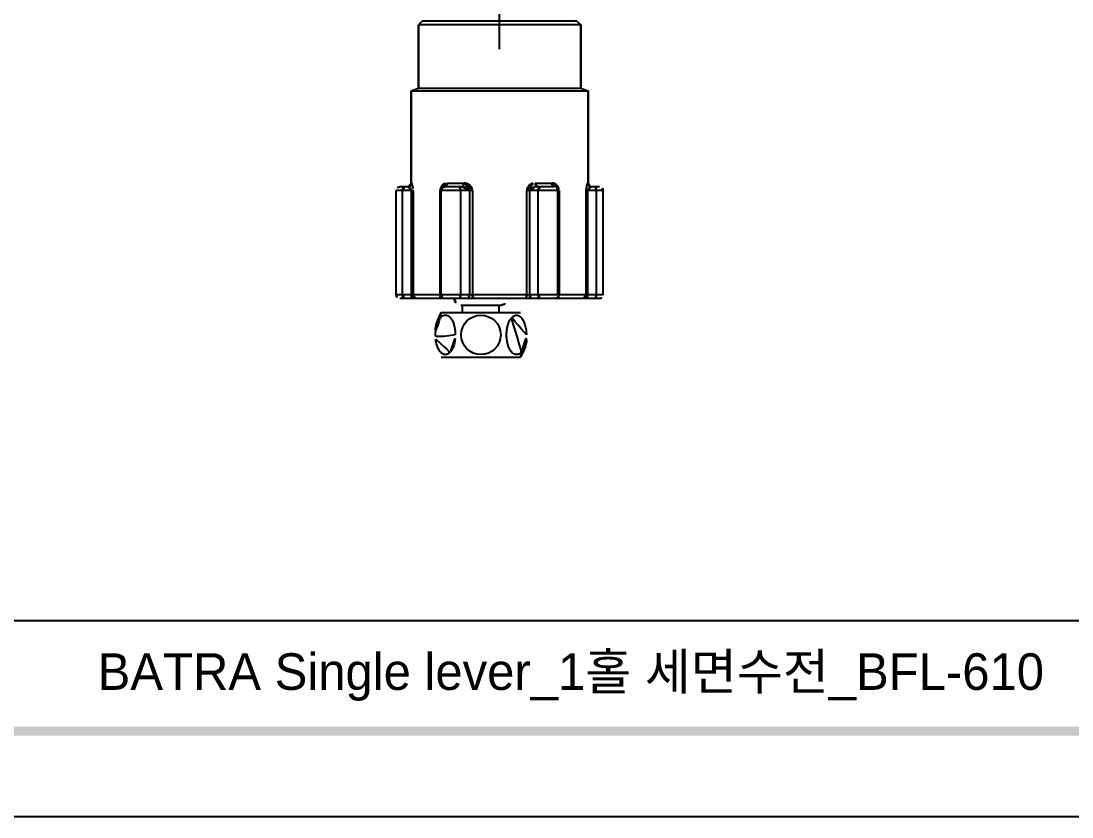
# Model space of a CAD drawing. Extents: x 16296660632 to 16296672714, y -37409619871 to -37409617455.
# Drawn here: x 16296671936.4 to 16296672218.2, y -37409618103.6 to -37409617890 of the extents above; entities that cross this region are included whole.
import ezdxf

# ---------------------------------------------------------------- set-up
doc = ezdxf.new("R2010")
doc.units = 0
doc.header["$LTSCALE"] = 10
doc.header["$MEASUREMENT"] = 0
doc.linetypes.add('ACAD_ISO08W100', pattern=[36, 24, -3, 6, -3])
doc.layers.get('0').update_dxf_attribs({"linetype": 'CONTINUOUS'})
doc.layers.add('02___PRT_ALL_AXES', color=7, linetype='CONTINUOUS')
doc.styles.add('Daelim Dimension', font='')
doc.styles.get('Daelim Dimension').set_extended_font_data('나눔고딕')

msp = doc.modelspace()

# ---------------------------------------------------------------- linework, layer by layer
at = {"color": 1, "linetype": 'ACAD_ISO08W100'}
msp.add_line((16296672064.74164, -37409617897.5214), (16296672064.74164, -37409617708.816849), dxfattribs=at)
at = {"color": 7, "linetype": 'Continuous'}
for p, q in [((16296672043.99164, -37409617889.962547), (16296672042.99164, -37409617890.962547)), ((16296672042.99164, -37409617907.962547), (16296672042.99164, -37409617890.962547)), ((16296672086.49164, -37409617890.962547), (16296672042.99164, -37409617890.962547)), ((16296672085.49164, -37409617889.962547), (16296672043.99164, -37409617889.962547)), ((16296672085.49164, -37409617889.962547), (16296672086.49164, -37409617890.962547)), ((16296672086.49164, -37409617907.962547), (16296672086.49164, -37409617890.962547)), ((16296672040.99164, -37409617933.462547), (16296672040.99164, -37409617908.690491)), ((16296672088.49164, -37409617933.462547), (16296672088.49164, -37409617908.690491)), ((16296672040.99164, -37409617933.462547), (16296672041.131531, -37409617933.462547)), ((16296672050.70755, -37409617933.462547), (16296672055.165621, -37409617933.462547)), ((16296672074.317671, -37409617933.462547), (16296672078.77574, -37409617933.462547)), ((16296672088.351761, -37409617933.462547), (16296672088.49164, -37409617933.462547)), ((16296672036.99164, -37409617963.462547), (16296672036.99164, -37409617935.462547)), ((16296672041.52799, -37409617935.462547), (16296672036.99164, -37409617935.462547)), ((16296672040.137409, -37409617934.462547), (16296672037.99164, -37409617934.462547)), ((16296672038.74164, -37409617963.462547), (16296672038.74164, -37409617935.462547)), ((16296672041.050579, -37409617935.462547), (16296672041.050579, -37409617963.462547)), ((16296672041.52799, -37409617935.462547), (16296672041.52799, -37409617963.462547)), ((16296672048.788361, -37409617963.462547), (16296672048.788361, -37409617935.462547)), ((16296672057.481279, -37409617935.462547), (16296672048.788361, -37409617935.462547)), ((16296672049.11664, -37409617963.462547), (16296672049.11664, -37409617935.462547)), ((16296672054.762409, -37409617934.462547), (16296672050.11664, -37409617934.462547)), ((16296672054.36664, -37409617963.462547), (16296672054.36664, -37409617935.462547)), ((16296672056.675579, -37409617935.462547), (16296672056.675579, -37409617963.462547)), ((16296672057.481279, -37409617935.462547), (16296672057.481279, -37409617963.462547)), ((16296672072.00201, -37409617963.462547), (16296672072.00201, -37409617935.462547)), ((16296672080.694929, -37409617935.462547), (16296672072.00201, -37409617935.462547)), ((16296672072.807711, -37409617963.462547), (16296672072.807711, -37409617935.462547)), ((16296672079.36664, -37409617934.462547), (16296672074.720869, -37409617934.462547)), ((16296672075.11664, -37409617963.462547), (16296672075.11664, -37409617935.462547)), ((16296672080.36664, -37409617963.462547), (16296672080.36664, -37409617935.462547)), ((16296672080.694929, -37409617935.462547), (16296672080.694929, -37409617963.462547)), ((16296672087.955299, -37409617963.462547), (16296672087.955299, -37409617935.462547)), ((16296672092.49164, -37409617935.462547), (16296672087.955299, -37409617935.462547)), ((16296672088.432711, -37409617963.462547), (16296672088.432711, -37409617935.462547)), ((16296672091.49164, -37409617934.462547), (16296672089.345869, -37409617934.462547)), ((16296672090.74164, -37409617963.462547), (16296672090.74164, -37409617935.462547)), ((16296672092.49164, -37409617963.462547), (16296672092.49164, -37409617935.462547)), ((16296672092.49164, -37409617963.462547), (16296672036.99164, -37409617963.462547)), ((16296672091.49164, -37409617964.462547), (16296672037.99164, -37409617964.462547)), ((16296672054.34164, -37409617966.201019), (16296672065.14164, -37409617966.201019)), ((16296672054.823851, -37409617968.201019), (16296672054.823851, -37409617966.201019)), ((16296672064.659439, -37409617968.201019), (16296672064.659439, -37409617966.201019)), ((16296672049.10754, -37409617968.201019), (16296672070.37575, -37409617968.201019)), ((16296672049.10754, -37409617980.201019), (16296672070.37575, -37409617980.201019))]:
    msp.add_line(p, q, dxfattribs=at)
at = {"color": 5}
msp.add_line((16296671807.02898, -37409618050.856003), (16296672549.422501, -37409618050.856003), dxfattribs=at)
at = {"color": 2}
msp.add_lwpolyline([(16296671793.750851, -37409617455.355309), (16296672714.038799, -37409617455.355309), (16296672714.038799, -37409618103.587517), (16296671793.750851, -37409618103.587517)], close=True, dxfattribs=at)
at = {"ltscale": 0.5}
msp.add_lwpolyline([(16296671793.750851, -37409617455.355309), (16296672714.038799, -37409617455.355309), (16296672714.038799, -37409618103.587517), (16296671793.750851, -37409618103.587517)], close=True, dxfattribs=at)
at = {"color": 7, "linetype": 'Continuous'}
msp.add_circle((16296672059.74164, -37409617974.201019), 5.299443, dxfattribs=at)
for centre, radius, start, end in [((16296672045.791651, -37409617889.762543), 0.2, 180, 270), ((16296672083.691641, -37409617889.762543), 0.2, 270, 0), ((16296672039.99164, -37409617933.462547), 1, 278.28316802, 0), ((16296672089.49164, -37409617933.462547), 1, 180, 261.71683198), ((16296672037.99164, -37409617935.462547), 1, 90, 180), ((16296672050.11664, -37409617935.462547), 1, 90, 180), ((16296672079.36664, -37409617935.462547), 1, 0, 90), ((16296672091.49164, -37409617935.462547), 1, 0, 90), ((16296672037.99164, -37409617963.462547), 1, 180, 270), ((16296672050.11664, -37409617963.462547), 1, 180, 270), ((16296672054.34164, -37409617964.452606), 1.748411, 180.30599365, 270), ((16296672065.14164, -37409617964.452606), 1.748411, 270, 359.69400635), ((16296672079.36664, -37409617963.462547), 1, 270, 0), ((16296672091.49164, -37409617963.462547), 1, 270, 0), ((16296672059.74164, -37409617974.201019), 12.21, 150.56726215, 209.43273785), ((16296672059.74164, -37409617974.201019), 12.21, 330.56726215, 29.43273785)]:
    msp.add_arc(centre, radius, start, end, dxfattribs=at)
for points, knots in [([(16296672041.131531, -37409617933.462547), (16296672041.131531, -37409617933.59259), (16296672041.07992, -37409617933.855293), (16296672040.85882, -37409617934.187561), (16296672040.528481, -37409617934.410423), (16296672040.26675, -37409617934.462547), (16296672040.137409, -37409617934.462547)], [0, 0, 0, 0, 0.2507129965, 0.5009644778, 0.7506513814, 1, 1, 1, 1]), ([(16296672041.131531, -37409617933.462547), (16296672041.15202, -37409617933.46254), (16296672041.18343, -37409617933.493294), (16296672041.21438, -37409617933.541153), (16296672041.25831, -37409617933.628677), (16296672041.311939, -37409617933.777733), (16296672041.374439, -37409617934.005363), (16296672041.43388, -37409617934.294762), (16296672041.50569, -37409617934.785629), (16296672041.52787, -37409617935.183411), (16296672041.52799, -37409617935.462547)], [0, 0, 0, 0, 0.0296218039, 0.0538879053, 0.0852278628, 0.1696206208, 0.283215481, 0.4258898462, 0.5965082833, 1, 1, 1, 1]), ([(16296672048.788361, -37409617935.462547), (16296672048.78842, -37409617935.317139), (16296672048.818609, -37409617935.029823), (16296672048.98716, -37409617934.506477), (16296672049.364, -37409617933.964394), (16296672049.99464, -37409617933.555389), (16296672050.473721, -37409617933.46254), (16296672050.70755, -37409617933.462547)], [0, 0, 0, 0, 0.1424068206, 0.2803827267, 0.5355447199, 0.770992952, 1, 1, 1, 1]), ([(16296672050.70755, -37409617933.462547), (16296672050.70755, -37409617933.591003), (16296672050.680241, -37409617933.836472), (16296672050.575689, -37409617934.118057), (16296672050.452271, -37409617934.293411), (16296672050.34977, -37409617934.388557), (16296672050.23657, -37409617934.448479), (16296672050.155569, -37409617934.462547), (16296672050.11664, -37409617934.462547)], [0, 0, 0, 0, 0.3042573609, 0.5795908813, 0.7005909195, 0.8093378286, 0.9077989054, 1, 1, 1, 1]), ([(16296672055.165621, -37409617933.462547), (16296672055.165621, -37409617933.59053), (16296672055.151649, -37409617933.778084), (16296672055.102011, -37409617934.013313), (16296672055.05316, -37409617934.164284), (16296672054.99369, -37409617934.28936), (16296672054.92514, -37409617934.384438), (16296672054.84832, -37409617934.44664), (16296672054.789391, -37409617934.462547), (16296672054.762409, -37409617934.462547)], [0, 0, 0, 0, 0.3337859544, 0.4875048979, 0.6262314515, 0.7467040232, 0.8473200936, 0.9296577356, 1, 1, 1, 1]), ([(16296672055.165621, -37409617933.462547), (16296672055.435369, -37409617933.46254), (16296672055.98472, -37409617933.556213), (16296672056.604259, -37409617933.884308), (16296672057.018431, -37409617934.268059), (16296672057.27198, -37409617934.619652), (16296672057.44121, -37409617935.024246), (16296672057.481171, -37409617935.316612), (16296672057.481279, -37409617935.462547)], [0, 0, 0, 0, 0.2403296542, 0.486777194, 0.6129699145, 0.7407978553, 0.8699839112, 1, 1, 1, 1]), ([(16296672072.00201, -37409617935.462547), (16296672072.002119, -37409617935.316612), (16296672072.04207, -37409617935.024246), (16296672072.211309, -37409617934.619652), (16296672072.464861, -37409617934.268059), (16296672072.87903, -37409617933.884323), (16296672073.498569, -37409617933.556213), (16296672074.04792, -37409617933.46254), (16296672074.317671, -37409617933.462547)], [0, 0, 0, 0, 0.130016507, 0.2592023392, 0.3870298341, 0.5132221349, 0.7596689207, 1, 1, 1, 1]), ([(16296672074.317671, -37409617933.462547), (16296672074.317671, -37409617933.59053), (16296672074.33164, -37409617933.778084), (16296672074.381281, -37409617934.013313), (16296672074.43013, -37409617934.164284), (16296672074.489599, -37409617934.28936), (16296672074.558149, -37409617934.384438), (16296672074.63497, -37409617934.44664), (16296672074.693899, -37409617934.462547), (16296672074.720869, -37409617934.462547)], [0, 0, 0, 0, 0.3337863678, 0.4875055185, 0.6262322318, 0.7467048764, 0.8473208751, 0.9296582446, 1, 1, 1, 1]), ([(16296672078.77574, -37409617933.462547), (16296672079.009569, -37409617933.46254), (16296672079.488449, -37409617933.555008), (16296672080.00577, -37409617933.891518), (16296672080.33515, -37409617934.274117), (16296672080.534731, -37409617934.627098), (16296672080.664789, -37409617935.029907), (16296672080.69486, -37409617935.317131), (16296672080.694929, -37409617935.462547)], [0, 0, 0, 0, 0.228726909, 0.4638817713, 0.5887134649, 0.7199627906, 0.8577624804, 1, 1, 1, 1]), ([(16296672078.77574, -37409617933.462547), (16296672078.77574, -37409617933.591003), (16296672078.803049, -37409617933.836472), (16296672078.9076, -37409617934.118057), (16296672079.031019, -37409617934.293411), (16296672079.13352, -37409617934.388557), (16296672079.246719, -37409617934.448479), (16296672079.327721, -37409617934.462547), (16296672079.36664, -37409617934.462547)], [0, 0, 0, 0, 0.3042576887, 0.5795915329, 0.7005916239, 0.8093384597, 0.9077993068, 1, 1, 1, 1]), ([(16296672087.955299, -37409617935.462547), (16296672087.955469, -37409617935.183403), (16296672087.97761, -37409617934.785591), (16296672088.0494, -37409617934.294701), (16296672088.10885, -37409617934.00531), (16296672088.171379, -37409617933.777687), (16296672088.224951, -37409617933.628616), (16296672088.268921, -37409617933.541107), (16296672088.29986, -37409617933.493263), (16296672088.33128, -37409617933.462547), (16296672088.351761, -37409617933.462547)], [0, 0, 0, 0, 0.4035088163, 0.5741463347, 0.7168114534, 0.8303885362, 0.9147882144, 0.9461245773, 0.9703863658, 1, 1, 1, 1]), ([(16296672088.351761, -37409617933.462547), (16296672088.351761, -37409617933.59259), (16296672088.40336, -37409617933.855293), (16296672088.62447, -37409617934.187561), (16296672088.954809, -37409617934.410423), (16296672089.216539, -37409617934.462547), (16296672089.345869, -37409617934.462547)], [0, 0, 0, 0, 0.2507130521, 0.5009645804, 0.7506514739, 1, 1, 1, 1]), ([(16296672039.24164, -37409617934.462547), (16296672039.20853, -37409617934.462547), (16296672039.138309, -37409617934.477257), (16296672039.042431, -37409617934.538254), (16296672038.95632, -37409617934.633583), (16296672038.85153, -37409617934.810577), (16296672038.764429, -37409617935.091667), (16296672038.74164, -37409617935.334343), (16296672038.74164, -37409617935.462547)], [0, 0, 0, 0, 0.0822452089, 0.1731402532, 0.2778863346, 0.3984599201, 0.6815811018, 1, 1, 1, 1]), ([(16296672040.137409, -37409617934.462547), (16296672040.225691, -37409617934.462547), (16296672040.4175, -37409617934.505913), (16296672040.692881, -37409617934.6754), (16296672040.89994, -37409617934.91671), (16296672041.0238, -37409617935.19416), (16296672041.050529, -37409617935.369003), (16296672041.050579, -37409617935.462547)], [0, 0, 0, 0, 0.1791082385, 0.388143562, 0.6475948359, 0.8102200635, 1, 1, 1, 1]), ([(16296672053.86664, -37409617934.462547), (16296672053.899759, -37409617934.462547), (16296672053.96998, -37409617934.477257), (16296672054.065861, -37409617934.538254), (16296672054.15197, -37409617934.633583), (16296672054.25676, -37409617934.810577), (16296672054.343861, -37409617935.091667), (16296672054.36664, -37409617935.334343), (16296672054.36664, -37409617935.462547)], [0, 0, 0, 0, 0.0822452088, 0.1731402531, 0.2778863344, 0.39845992, 0.6815811009, 1, 1, 1, 1]), ([(16296672054.762409, -37409617934.462547), (16296672054.956261, -37409617934.462547), (16296672055.24807, -37409617934.489143), (16296672055.626789, -37409617934.575653), (16296672055.903749, -37409617934.668198), (16296672056.1682, -37409617934.792313), (16296672056.371111, -37409617934.929024), (16296672056.51108, -37409617935.064774), (16296672056.59893, -37409617935.18232), (16296672056.66036, -37409617935.316147), (16296672056.67555, -37409617935.413933), (16296672056.675579, -37409617935.462547)], [0, 0, 0, 0, 0.2494980795, 0.3744918819, 0.4995340391, 0.6245885734, 0.749602987, 0.8122190131, 0.8748285051, 0.937426961, 1, 1, 1, 1]), ([(16296672072.807711, -37409617935.462547), (16296672072.807739, -37409617935.413933), (16296672072.822929, -37409617935.316147), (16296672072.88435, -37409617935.182312), (16296672072.97221, -37409617935.064774), (16296672073.112181, -37409617934.929008), (16296672073.31509, -37409617934.792313), (16296672073.579531, -37409617934.668198), (16296672073.856501, -37409617934.575653), (16296672074.23522, -37409617934.489143), (16296672074.527031, -37409617934.462547), (16296672074.720869, -37409617934.462547)], [0, 0, 0, 0, 0.0625735787, 0.1251721844, 0.1877815808, 0.2503973081, 0.3754113267, 0.5004656234, 0.6255075516, 0.7505012052, 1, 1, 1, 1]), ([(16296672075.61664, -37409617934.462547), (16296672075.58353, -37409617934.462547), (16296672075.513309, -37409617934.477257), (16296672075.417431, -37409617934.538254), (16296672075.33132, -37409617934.633583), (16296672075.22653, -37409617934.810577), (16296672075.139429, -37409617935.091667), (16296672075.11664, -37409617935.334343), (16296672075.11664, -37409617935.462547)], [0, 0, 0, 0, 0.0822452088, 0.1731402531, 0.2778863345, 0.39845992, 0.6815811013, 1, 1, 1, 1]), ([(16296672088.432711, -37409617935.462547), (16296672088.43276, -37409617935.368958), (16296672088.459511, -37409617935.194031), (16296672088.58342, -37409617934.91655), (16296672088.790489, -37409617934.675278), (16296672089.065849, -37409617934.50589), (16296672089.25761, -37409617934.462547), (16296672089.345869, -37409617934.462547)], [0, 0, 0, 0, 0.1898796336, 0.3525545234, 0.6119626978, 0.8209289529, 1, 1, 1, 1]), ([(16296672090.24164, -37409617934.462547), (16296672090.274759, -37409617934.462547), (16296672090.34498, -37409617934.477257), (16296672090.440861, -37409617934.538254), (16296672090.52697, -37409617934.633583), (16296672090.63176, -37409617934.810577), (16296672090.718861, -37409617935.091667), (16296672090.74164, -37409617935.334343), (16296672090.74164, -37409617935.462547)], [0, 0, 0, 0, 0.0822452088, 0.1731402531, 0.2778863345, 0.39845992, 0.6815811013, 1, 1, 1, 1]), ([(16296672038.74164, -37409617963.462547), (16296672038.74164, -37409617963.590752), (16296672038.764429, -37409617963.83342), (16296672038.85153, -37409617964.114517), (16296672038.95632, -37409617964.291512), (16296672039.042431, -37409617964.386841), (16296672039.138309, -37409617964.447823), (16296672039.20853, -37409617964.462547), (16296672039.24164, -37409617964.462547)], [0, 0, 0, 0, 0.318418898, 0.6015400801, 0.7221136661, 0.8268597474, 0.9177547914, 1, 1, 1, 1]), ([(16296672041.050579, -37409617963.462547), (16296672041.050579, -37409617963.590752), (16296672041.07336, -37409617963.83342), (16296672041.16046, -37409617964.114517), (16296672041.265249, -37409617964.291512), (16296672041.35136, -37409617964.386841), (16296672041.447241, -37409617964.447823), (16296672041.51746, -37409617964.462547), (16296672041.550579, -37409617964.462547)], [0, 0, 0, 0, 0.3184188987, 0.60154008, 0.7221136655, 0.8268597469, 0.9177547912, 1, 1, 1, 1]), ([(16296672041.52799, -37409617963.462547), (16296672041.52799, -37409617963.592506), (16296672041.57844, -37409617963.854393), (16296672041.795191, -37409617964.186607), (16296672042.119989, -37409617964.41011), (16296672042.37816, -37409617964.462547), (16296672042.505409, -37409617964.462547)], [0, 0, 0, 0, 0.2526634136, 0.5037295524, 0.7526125962, 1, 1, 1, 1]), ([(16296672048.788361, -37409617963.462547), (16296672048.788361, -37409617963.591263), (16296672048.819929, -37409617963.8396), (16296672048.94034, -37409617964.121246), (16296672049.08003, -37409617964.294922), (16296672049.19693, -37409617964.389732), (16296672049.325239, -37409617964.44886), (16296672049.41596, -37409617964.462547), (16296672049.460079, -37409617964.462547)], [0, 0, 0, 0, 0.2921909572, 0.5612328425, 0.6828471089, 0.795136457, 0.8998553476, 1, 1, 1, 1]), ([(16296672054.36664, -37409617963.462547), (16296672054.36664, -37409617963.590752), (16296672054.343861, -37409617963.83342), (16296672054.25676, -37409617964.114517), (16296672054.15197, -37409617964.291512), (16296672054.065861, -37409617964.386841), (16296672053.96998, -37409617964.447823), (16296672053.899759, -37409617964.462547), (16296672053.86664, -37409617964.462547)], [0, 0, 0, 0, 0.318418898, 0.6015400801, 0.7221136661, 0.8268597474, 0.9177547914, 1, 1, 1, 1]), ([(16296672056.675579, -37409617963.462547), (16296672056.675579, -37409617963.590752), (16296672056.6528, -37409617963.83342), (16296672056.565689, -37409617964.114517), (16296672056.460899, -37409617964.291512), (16296672056.37479, -37409617964.386841), (16296672056.27891, -37409617964.447823), (16296672056.208691, -37409617964.462547), (16296672056.175579, -37409617964.462547)], [0, 0, 0, 0, 0.3184188987, 0.60154008, 0.7221136655, 0.8268597468, 0.9177547912, 1, 1, 1, 1]), ([(16296672057.481279, -37409617963.462547), (16296672057.481279, -37409617963.52755), (16296672057.48509, -37409617963.655457), (16296672057.50194, -37409617963.841072), (16296672057.529329, -37409617964.012367), (16296672057.566151, -37409617964.162811), (16296672057.610701, -37409617964.287247), (16296672057.66185, -37409617964.381416), (16296672057.718451, -37409617964.444473), (16296672057.7661, -37409617964.462547), (16296672057.78698, -37409617964.462547)], [0, 0, 0, 0, 0.1776766622, 0.3495143943, 0.5090904403, 0.6513955501, 0.7723288114, 0.8693097167, 0.9429496557, 1, 1, 1, 1]), ([(16296672072.00201, -37409617963.462547), (16296672072.00201, -37409617963.52755), (16296672071.998199, -37409617963.655457), (16296672071.98135, -37409617963.841072), (16296672071.95396, -37409617964.012367), (16296672071.917139, -37409617964.162811), (16296672071.872589, -37409617964.287247), (16296672071.82144, -37409617964.381416), (16296672071.764839, -37409617964.444473), (16296672071.71718, -37409617964.462547), (16296672071.69631, -37409617964.462547)], [0, 0, 0, 0, 0.1776766623, 0.3495143944, 0.5090904401, 0.6513955495, 0.7723288104, 0.8693097158, 0.942949655, 1, 1, 1, 1]), ([(16296672072.807711, -37409617963.462547), (16296672072.807711, -37409617963.590752), (16296672072.83049, -37409617963.83342), (16296672072.917589, -37409617964.114517), (16296672073.022381, -37409617964.291512), (16296672073.1085, -37409617964.386841), (16296672073.20437, -37409617964.447823), (16296672073.274599, -37409617964.462547), (16296672073.307711, -37409617964.462547)], [0, 0, 0, 0, 0.3184188982, 0.6015400803, 0.7221136664, 0.826859748, 0.917754792, 1, 1, 1, 1]), ([(16296672075.11664, -37409617963.462547), (16296672075.11664, -37409617963.590752), (16296672075.139429, -37409617963.83342), (16296672075.22653, -37409617964.114517), (16296672075.33132, -37409617964.291512), (16296672075.417431, -37409617964.386841), (16296672075.513309, -37409617964.447823), (16296672075.58353, -37409617964.462547), (16296672075.61664, -37409617964.462547)], [0, 0, 0, 0, 0.3184188987, 0.60154008, 0.7221136655, 0.8268597468, 0.9177547912, 1, 1, 1, 1]), ([(16296672080.694929, -37409617963.462547), (16296672080.694929, -37409617963.591263), (16296672080.663361, -37409617963.8396), (16296672080.54295, -37409617964.121246), (16296672080.403259, -37409617964.294922), (16296672080.28636, -37409617964.389732), (16296672080.158039, -37409617964.44886), (16296672080.06732, -37409617964.462547), (16296672080.023211, -37409617964.462547)], [0, 0, 0, 0, 0.2921909566, 0.5612328422, 0.6828471088, 0.7951364569, 0.8998553474, 1, 1, 1, 1]), ([(16296672087.955299, -37409617963.462547), (16296672087.955299, -37409617963.592506), (16296672087.90485, -37409617963.854393), (16296672087.688101, -37409617964.186607), (16296672087.3633, -37409617964.41011), (16296672087.105129, -37409617964.462547), (16296672086.97788, -37409617964.462547)], [0, 0, 0, 0, 0.2526634138, 0.5037295522, 0.7526125957, 1, 1, 1, 1]), ([(16296672088.432711, -37409617963.462547), (16296672088.432711, -37409617963.590752), (16296672088.409929, -37409617963.83342), (16296672088.32283, -37409617964.114517), (16296672088.21804, -37409617964.291512), (16296672088.13192, -37409617964.386841), (16296672088.036051, -37409617964.447823), (16296672087.96583, -37409617964.462547), (16296672087.932711, -37409617964.462547)], [0, 0, 0, 0, 0.3184188975, 0.6015400791, 0.722113665, 0.8268597463, 0.9177547906, 1, 1, 1, 1]), ([(16296672090.74164, -37409617963.462547), (16296672090.74164, -37409617963.590752), (16296672090.718861, -37409617963.83342), (16296672090.63176, -37409617964.114517), (16296672090.52697, -37409617964.291512), (16296672090.440861, -37409617964.386841), (16296672090.34498, -37409617964.447823), (16296672090.274759, -37409617964.462547), (16296672090.24164, -37409617964.462547)], [0, 0, 0, 0, 0.3184188987, 0.60154008, 0.7221136655, 0.8268597469, 0.9177547912, 1, 1, 1, 1]), ([(16296672052.865089, -37409617974.20562), (16296672052.86525, -37409617973.836243), (16296672052.82777, -37409617973.108803), (16296672052.659981, -37409617972.059082), (16296672052.387871, -37409617971.10083), (16296672052.02314, -37409617970.274101), (16296672051.578779, -37409617969.612106), (16296672051.06814, -37409617969.140488), (16296672050.58325, -37409617968.927788), (16296672050.19912, -37409617968.891823), (16296672049.81468, -37409617968.937263), (16296672049.33157, -37409617969.161911), (16296672048.824539, -37409617969.645157), (16296672048.38435, -37409617970.317413), (16296672048.024561, -37409617971.152687), (16296672047.758249, -37409617972.117317), (16296672047.59663, -37409617973.171204), (16296672047.546671, -37409617974.269188), (16296672047.58983, -37409617975.008408), (16296672047.631491, -37409617975.375092)], [0, 0, 0, 0, 0.0791765517, 0.1557927632, 0.2274126, 0.2921244421, 0.3487171457, 0.3971839945, 0.439316214, 0.4592830163, 0.4792876419, 0.5216993281, 0.5706089808, 0.6276848971, 0.6928332268, 0.7648061608, 0.8416296593, 0.9208961589, 1, 1, 1, 1]), ([(16296672067.84931, -37409617969.725052), (16296672067.68932, -37409617969.927887), (16296672067.397141, -37409617970.399017), (16296672067.061131, -37409617971.205383), (16296672066.810511, -37409617972.127876), (16296672066.65505, -37409617973.130783), (16296672066.60084, -37409617974.175484), (16296672066.65004, -37409617975.221169), (16296672066.80068, -37409617976.227074), (16296672067.046881, -37409617977.15419), (16296672067.379141, -37409617977.967239), (16296672067.786079, -37409617978.636169), (16296672068.25499, -37409617979.137154), (16296672068.70343, -37409617979.40197), (16296672069.067909, -37409617979.494377), (16296672069.337339, -37409617979.507637), (16296672069.605829, -37409617979.466263), (16296672069.96841, -37409617979.335564), (16296672070.407221, -37409617979.025429), (16296672070.68796, -37409617978.687202), (16296672070.820971, -37409617978.494759)], [0, 0, 0, 0, 0.0594094733, 0.1265957646, 0.2002998386, 0.2786958845, 0.3595518053, 0.440466158, 0.5190357315, 0.5930186868, 0.6605480468, 0.7203526976, 0.7721129938, 0.8169457084, 0.8377272225, 0.8580632198, 0.8785563086, 0.8997885047, 0.9462036333, 1, 1, 1, 1]), ([(16296672071.917641, -37409617974.20562), (16296672071.91785, -37409617973.73819), (16296672071.85869, -37409617972.826622), (16296672071.594801, -37409617971.541061), (16296672071.17528, -37409617970.434883), (16296672070.69319, -37409617969.684082), (16296672070.24435, -37409617969.257378), (16296672069.903431, -37409617969.03978), (16296672069.547421, -37409617968.914742), (16296672069.18364, -37409617968.887978), (16296672068.8223, -37409617968.960617), (16296672068.472441, -37409617969.129242), (16296672068.14056, -37409617969.387901), (16296672067.943991, -37409617969.605019), (16296672067.84931, -37409617969.725052)], [0, 0, 0, 0, 0.1729618566, 0.3368571786, 0.4838416212, 0.6087648365, 0.6628122716, 0.7118932433, 0.757320694, 0.8010091236, 0.8452228478, 0.8921340097, 0.9434295904, 1, 1, 1, 1]), ([(16296672047.631491, -37409617975.375092), (16296672047.67688, -37409617975.774673), (16296672047.80982, -37409617976.537651), (16296672048.145069, -37409617977.586113), (16296672048.53298, -37409617978.337418), (16296672048.900539, -37409617978.816223), (16296672049.26239, -37409617979.174187), (16296672049.678459, -37409617979.424072), (16296672050.11824, -37409617979.509712), (16296672050.44138, -37409617979.494133), (16296672050.759809, -37409617979.400436), (16296672051.06818, -37409617979.231911), (16296672051.362049, -37409617978.992271), (16296672051.53837, -37409617978.79702), (16296672051.6236, -37409617978.690071)], [0, 0, 0, 0, 0.1745787572, 0.3350872442, 0.4763254406, 0.5389649564, 0.5963015644, 0.6970520222, 0.7433568066, 0.7890797096, 0.8361298619, 0.8862203353, 0.9406299914, 1, 1, 1, 1]), ([(16296672051.6236, -37409617978.690071), (16296672051.82937, -37409617978.431862), (16296672052.19277, -37409617977.810532), (16296672052.572639, -37409617976.738159), (16296672052.811069, -37409617975.511848), (16296672052.864889, -37409617974.647659), (16296672052.865089, -37409617974.20562)], [0, 0, 0, 0, 0.2095728182, 0.4520905916, 0.7194147955, 1, 1, 1, 1]), ([(16296672070.820971, -37409617978.494759), (16296672071.00318, -37409617978.231148), (16296672071.323759, -37409617977.620033), (16296672071.6602, -37409617976.58889), (16296672071.87009, -37409617975.430191), (16296672071.917471, -37409617974.619232), (16296672071.917641, -37409617974.20562)], [0, 0, 0, 0, 0.2143769389, 0.4580194465, 0.7232991807, 1, 1, 1, 1])]:
    msp.add_open_spline(points, degree=3, knots=knots, dxfattribs=at)
at = {"color": 5, "ltscale": 40}
msp.add_trace([(16296672703.118799, -37409618081.747543), (16296672700.76067, -37409618079.389397), (16296671804.670851, -37409618081.747543), (16296671807.02898, -37409618079.389397)], dxfattribs=at)
at = {"layer": '02___PRT_ALL_AXES', "color": 7, "linetype": 'Continuous'}
for p, q in [((16296672042.99164, -37409617890.962547), (16296672042.99164, -37409617907.962547)), ((16296672086.49164, -37409617890.962547), (16296672086.49164, -37409617907.962547)), ((16296672040.99164, -37409617908.690491), (16296672042.99164, -37409617907.962547)), ((16296672042.99164, -37409617907.962547), (16296672086.49164, -37409617907.962547)), ((16296672086.49164, -37409617907.962547), (16296672088.49164, -37409617908.690491)), ((16296672040.99164, -37409617908.690491), (16296672040.99164, -37409617933.462547)), ((16296672040.99164, -37409617908.690491), (16296672088.49164, -37409617908.690491)), ((16296672088.49164, -37409617908.690491), (16296672088.49164, -37409617933.462547))]:
    msp.add_line(p, q, dxfattribs=at)

# ---------------------------------------------------------------- texts
at = {"color": 2, "insert": (16296671956.95351, -37409618059.650543), "char_height": 9.828, "width": 379.15283589, "attachment_point": 1, "style": 'Daelim Dimension'}
msp.add_mtext('{\\f나눔고딕|b0|i0|c129|p50;BATRA Single lever_1홀 세면수전_BFL-610}', dxfattribs=at)

doc.saveas('drawing.dxf')
